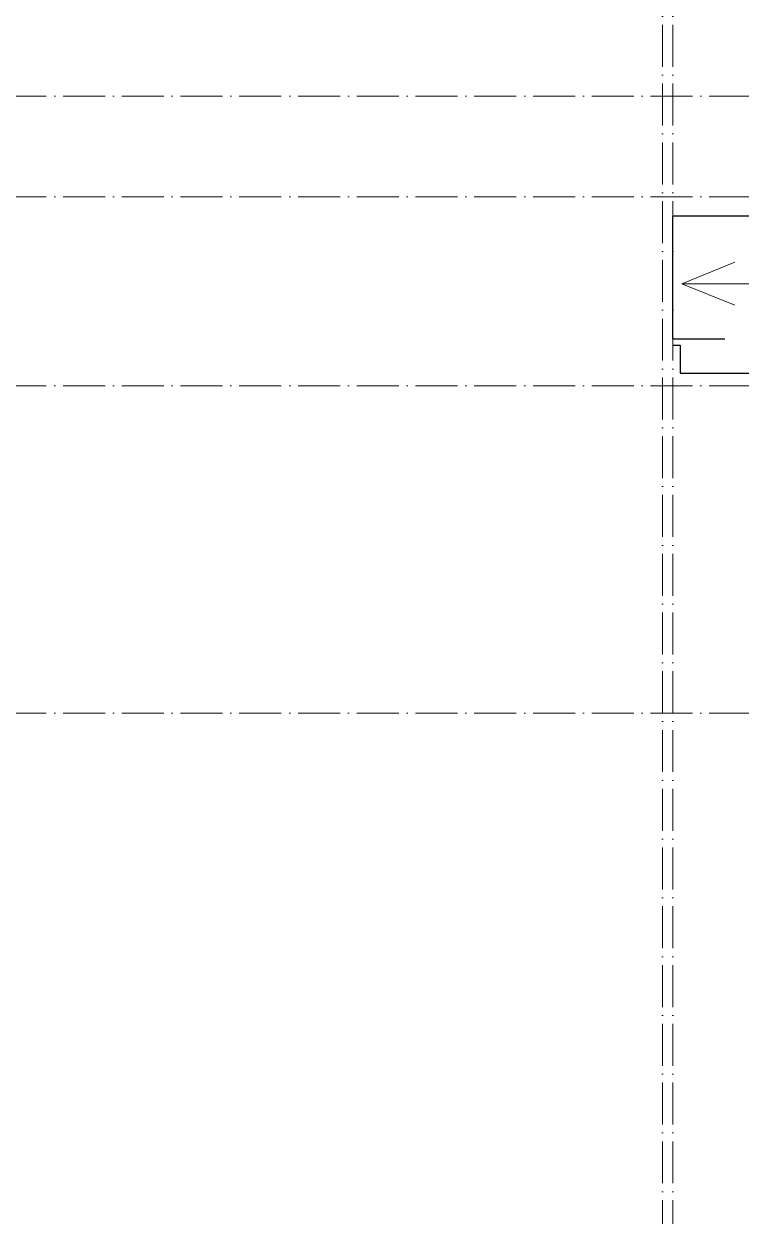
# Model space of a CAD drawing. Header units: millimetres. Extents: x 209 to 470115, y -86468 to 480215.
# Drawn here: x 346101 to 363197, y 427034 to 455443 of the extents above; entities that cross this region are included whole.
import ezdxf

# ---------------------------------------------------------------- set-up
doc = ezdxf.new("R2010")
doc.units = ezdxf.units.MM
doc.linetypes.add('50_200_ШТРИХ_1Т_ш5_п1_п1_', pattern=[1400, 1000, -200, 0, -200])
doc.layers.add('Оси-3', color=7, linetype='50_200_ШТРИХ_1Т_ш5_п1_п1_', lineweight=9, true_color=0xaaaaaa)
doc.layers.add('Размеры', color=7, linetype='Continuous', lineweight=15)

msp = doc.modelspace()

# ---------------------------------------------------------------- linework, layer by layer
at = {"lineweight": 30}
for points in [[(364187.5, 450860.5), (361556.5, 450860.5), (361556.5, 450730.5)], [(361556.5, 450730.5), (361556.5, 447937.5), (362803.7, 447937.5)], [(361556.5, 447785.5), (361741.4, 447789.9), (361741.4, 447119.9), (372511.4, 447119.9)]]:
    msp.add_lwpolyline(points, dxfattribs=at)
at = {"layer": 'Оси-3'}
for p, q in [((361321.4, 475019.8), (361321.4, 395069.9)), ((361571.4, 475019.8), (361571.4, 395069.9)), ((391439.4, 453719.9), (335407.4, 453719.9)), ((391439.4, 451319.9), (281454.1, 451319.9)), ((391439.4, 446819.9), (281454.1, 446819.9)), ((391439.4, 439019.9), (281454.1, 439019.9))]:
    msp.add_line(p, q, dxfattribs=at)
at = {"layer": 'Размеры'}
for points in [[(361785.1, 449252.2), (363043.7, 449765.8)], [(366195.2, 449252.2), (361785.1, 449252.2)], [(361785.1, 449252.2), (363043.7, 448738.6)]]:
    msp.add_lwpolyline(points, dxfattribs=at)

doc.saveas('drawing.dxf')
